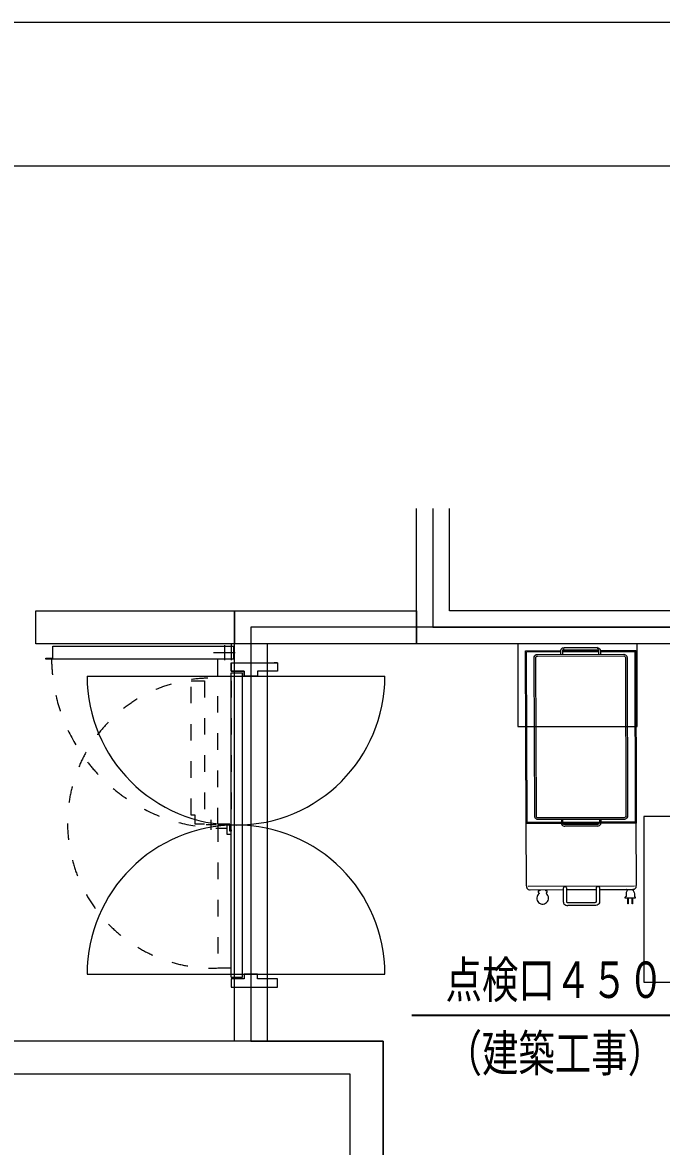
# Model space of a CAD drawing. Header units: millimetres. Extents: x 0 to 21000, y -2252 to 14850.
# Drawn here: x 3064 to 4994, y 11455 to 14850 of the extents above; entities that cross this region are included whole.
import ezdxf

# ---------------------------------------------------------------- set-up
doc = ezdxf.new("R2010")
doc.units = ezdxf.units.MM
doc.header["$LTSCALE"] = 250
doc.linetypes.add('HID4', pattern=[0.9, 0.4, -0.5])
doc.layers.get('DEFPOINTS').update_dxf_attribs({"lineweight": 0})
doc.layers.add('91引出線､表', color=7, linetype='Continuous')
doc.layers.add('92設備記述', color=3, linetype='Continuous')
doc.layers.add('heimen', color=8, linetype='Continuous', lineweight=0)
doc.styles.add('SIMPLEX', font='simplex', dxfattribs={"width": 0.8, "bigfont": 'bigfont'})

msp = doc.modelspace()

# ---------------------------------------------------------------- linework, layer by layer
at = {"layer": '91引出線､表', "linetype": 'Continuous', "lineweight": 25}
msp.add_line((4239.7, 11850.9), (5297, 11850.9), dxfattribs=at)
at = {"layer": 'DEFPOINTS', "color": 7, "linetype": 'Continuous', "lineweight": 0}
for points in [[(0, 0), (21000, 0), (21000, 14850), (0, 14850)], [(495.5, 309), (20708.7, 309), (20708.7, 14416.2), (495.5, 14416.2)]]:
    msp.add_lwpolyline(points, close=True, dxfattribs=at)
at = {"layer": 'heimen', "color": 8, "lineweight": 0}
for p, q in [((3704, 11773.1), (3704, 12973.1)), ((3804, 11773.1), (3804, 12973.1)), ((4254, 12973.1), (4154, 12973.1)), ((4583.7, 12952.3), (4690.2, 12952.6)), ((4585.3, 12430.3), (4583.7, 12952.3)), ((4586.7, 12949.3), (4690.2, 12949.6)), ((4588.3, 12433.3), (4586.7, 12949.3)), ((4611.7, 12936.4), (4613.2, 12938.4)), ((4613.2, 12938.4), (4615.7, 12940.4)), ((4615.7, 12940.4), (4618.7, 12940.9)), ((4618.7, 12940.9), (4620.2, 12940.9)), ((4620.2, 12940.9), (4880.2, 12941.7)), ((4690.2, 12954.1), (4691.7, 12956.6)), ((4690.2, 12951.1), (4690.2, 12954.1)), ((4690.2, 12941.1), (4690.2, 12951.1)), ((4691.7, 12956.6), (4693.2, 12958.6)), ((4693.2, 12958.6), (4695.7, 12960.6)), ((4696.2, 12954.6), (4695.2, 12953.1)), ((4695.2, 12953.1), (4695.2, 12951.1)), ((4695.2, 12952.6), (4804.7, 12953)), ((4695.2, 12951.1), (4695.2, 12941.1)), ((4695.2, 12949.6), (4805.2, 12950)), ((4695.7, 12960.6), (4698.6, 12961.1)), ((4698.2, 12955.6), (4696.2, 12954.6)), ((4700.2, 12956.1), (4698.2, 12955.6)), ((4698.6, 12961.1), (4700.2, 12961.1)), ((4800.1, 12961.5), (4700.2, 12961.1)), ((4800.2, 12956.5), (4700.2, 12956.1)), ((4800.1, 12961.5), (4802.6, 12961)), ((4801.6, 12956.5), (4800.2, 12956.5)), ((4803.2, 12955.5), (4801.6, 12956.5)), ((4802.6, 12961), (4805.1, 12960)), ((4804.7, 12953.5), (4803.2, 12955.5)), ((4805.2, 12951.5), (4804.7, 12953.5)), ((4805.1, 12960), (4807.6, 12958)), ((4805.2, 12941.5), (4805.2, 12951.5)), ((4807.6, 12958), (4809.1, 12956)), ((4809.1, 12956), (4809.7, 12953)), ((4809.7, 12953), (4916.6, 12953.3)), ((4809.7, 12953), (4810.2, 12951.5)), ((4810.2, 12951.5), (4810.2, 12941.5)), ((4810.2, 12950), (4913.7, 12950.3)), ((4880.2, 12941.7), (4882.7, 12941.2)), ((4882.7, 12941.2), (4885.2, 12940.2)), ((4885.2, 12940.2), (4887.7, 12938.2)), ((4887.7, 12938.2), (4889.2, 12936.2)), ((4913.7, 12950.3), (4915.3, 12434.3)), ((4916.6, 12953.3), (4918.3, 12431.3)), ((3694, 12915.6), (3694, 12890.6)), ((3694, 12915.6), (3704, 12915.6)), ((3834.5, 12915.6), (3824.5, 12915.6)), ((3834.5, 12915.6), (3834.5, 12890.6)), ((4610.2, 12933.9), (4611.7, 12936.4)), ((4610.2, 12930.9), (4610.2, 12933.9)), ((4611.8, 12451.9), (4610.2, 12930.9)), ((4615.2, 12932.9), (4616.7, 12934.9)), ((4615.2, 12930.9), (4615.2, 12932.9)), ((4616.8, 12451.9), (4615.2, 12930.9)), ((4616.7, 12934.9), (4618.2, 12935.9)), ((4618.2, 12935.9), (4620.2, 12935.9)), ((4620.2, 12935.9), (4880.2, 12936.7)), ((4880.2, 12936.7), (4882.2, 12936.2)), ((4882.2, 12936.2), (4883.7, 12935.2)), ((4883.7, 12935.2), (4884.7, 12933.7)), ((4884.7, 12933.7), (4885.2, 12931.7)), ((4885.2, 12931.7), (4886.7, 12452.7)), ((4889.2, 12936.2), (4889.7, 12933.3)), ((4889.7, 12933.3), (4890.2, 12931.7)), ((4890.2, 12931.7), (4891.7, 12452.7)), ((3259, 12875.6), (4159, 12875.6)), ((3694, 12890.6), (3734, 12890.6)), ((3694, 12885.6), (3729, 12885.6)), ((3694, 11965.6), (3694, 12885.6)), ((3729, 11965.6), (3729, 12885.6)), ((3734, 12890.6), (3734, 12875.6)), ((3734, 12875.6), (3774, 12875.6)), ((3774, 12890.6), (3774, 12875.6)), ((3834.5, 12890.6), (3774, 12890.6)), ((4691.8, 12430.6), (4585.3, 12430.3)), ((4586.4, 12241.8), (4585.8, 12430.3)), ((4691.8, 12433.6), (4588.3, 12433.3)), ((4611.8, 12450.3), (4611.8, 12451.9)), ((4612.3, 12447.8), (4611.8, 12450.3)), ((4613.8, 12445.4), (4612.3, 12447.8)), ((4616.3, 12443.4), (4613.8, 12445.4)), ((4618.8, 12442.4), (4616.3, 12443.4)), ((4616.8, 12450.4), (4616.8, 12451.9)), ((4617.8, 12448.4), (4616.8, 12450.4)), ((4619.8, 12447.4), (4617.8, 12448.4)), ((4621.8, 12441.9), (4618.8, 12442.4)), ((4621.8, 12446.9), (4619.8, 12447.4)), ((4881.8, 12447.7), (4621.8, 12446.9)), ((4881.8, 12442.7), (4621.8, 12441.9)), ((4691.8, 12442.1), (4691.8, 12432.1)), ((4691.8, 12432.1), (4691.8, 12429.6)), ((4691.8, 12429.6), (4693.3, 12426.6)), ((4696.8, 12432.1), (4696.8, 12442.1)), ((4806.8, 12434), (4696.8, 12433.6)), ((4696.8, 12430.6), (4696.8, 12432.1)), ((4806.3, 12431), (4696.8, 12430.6)), ((4697.8, 12428.6), (4696.8, 12430.6)), ((4699.8, 12427.6), (4697.8, 12428.6)), ((4701.8, 12427.1), (4699.8, 12427.6)), ((4803.3, 12428), (4801.8, 12427.5)), ((4804.8, 12429), (4803.3, 12428)), ((4806.3, 12430.5), (4804.8, 12429)), ((4806.8, 12432.5), (4806.3, 12430.5)), ((4806.8, 12442.5), (4806.8, 12432.5)), ((4809.3, 12426), (4810.8, 12428.5)), ((4810.8, 12428.5), (4811.3, 12431)), ((4811.3, 12431), (4811.8, 12432.5)), ((4918.3, 12431.3), (4811.3, 12431)), ((4811.8, 12432.5), (4811.8, 12442.5)), ((4915.3, 12434.3), (4811.8, 12434)), ((4883.3, 12448.2), (4881.8, 12447.7)), ((4882.8, 12442.7), (4881.8, 12442.7)), ((4885.8, 12443.7), (4882.8, 12442.7)), ((4884.7, 12449.2), (4883.3, 12448.2)), ((4886.3, 12450.7), (4884.7, 12449.2)), ((4888.3, 12445.2), (4885.8, 12443.7)), ((4886.7, 12452.7), (4886.3, 12450.7)), ((4889.8, 12447.2), (4888.3, 12445.2)), ((4891.3, 12450.2), (4889.8, 12447.2)), ((4891.7, 12452.7), (4891.3, 12450.2)), ((4918.4, 12242.8), (4917.8, 12431.3)), ((4693.3, 12426.6), (4694.9, 12424.6)), ((4694.9, 12424.6), (4697.4, 12423.1)), ((4697.4, 12423.1), (4700.4, 12422.1)), ((4700.4, 12422.1), (4701.9, 12422.1)), ((4801.8, 12427.5), (4701.8, 12427.1)), ((4801.8, 12422.5), (4701.9, 12422.1)), ((4801.8, 12422.5), (4804.3, 12423)), ((4804.3, 12423), (4806.8, 12424)), ((4806.8, 12424), (4809.3, 12426)), ((4587.4, 12241.8), (4586.4, 12241.8)), ((4587.5, 12237.3), (4587.4, 12241.8)), ((4587.5, 12237.3), (4588, 12234.8)), ((4588, 12234.8), (4589.5, 12232.8)), ((4589.5, 12232.8), (4592, 12231.3)), ((4591.9, 12241.3), (4912.9, 12242.3)), ((4592, 12231.3), (4595.5, 12230.3)), ((4595.5, 12230.3), (4597.5, 12230.3)), ((4597, 12230.3), (4698, 12230.6)), ((4622, 12226.9), (4622, 12221.9)), ((4627, 12226.9), (4622, 12226.9)), ((4627, 12230.4), (4627, 12226.9)), ((4643.5, 12230.5), (4643.5, 12227)), ((4648.5, 12227), (4643.5, 12227)), ((4648.5, 12222), (4648.5, 12227)), ((4698.4, 12238.1), (4698, 12236.1)), ((4698.1, 12193.1), (4698, 12236.1)), ((4700.9, 12239.1), (4698.4, 12238.1)), ((4703.9, 12239.1), (4700.9, 12239.1)), ((4705.9, 12237.7), (4703.9, 12239.1)), ((4707, 12236.2), (4705.9, 12237.7)), ((4707, 12236.2), (4707.1, 12193.2)), ((4707, 12230.7), (4798, 12231)), ((4797.9, 12236.4), (4798.4, 12237.9)), ((4798.1, 12193.4), (4797.9, 12236.4)), ((4798.4, 12237.9), (4800.4, 12239.5)), ((4800.4, 12239.5), (4803.4, 12239.5)), ((4803.4, 12239.5), (4805.9, 12238.5)), ((4805.9, 12238.5), (4806.9, 12236.5)), ((4806.9, 12236.5), (4807.1, 12193.5)), ((4807, 12231), (4907.9, 12231.3)), ((4888.4, 12230.7), (4887.4, 12231.2)), ((4890.5, 12228.2), (4888, 12221.7)), ((4888.9, 12230.7), (4888.4, 12230.7)), ((4888.9, 12230.7), (4889.9, 12230.7)), ((4889.9, 12230.7), (4890.4, 12229.7)), ((4890.4, 12229.7), (4890.5, 12228.2)), ((4909.4, 12231.3), (4907.4, 12231.3)), ((4908.9, 12229.3), (4909.4, 12230.3)), ((4908.9, 12228.3), (4908.9, 12229.3)), ((4908.9, 12228.3), (4911.5, 12221.8)), ((4912.4, 12232.3), (4909.4, 12231.3)), ((4909.4, 12230.3), (4910.4, 12230.8)), ((4911.4, 12230.8), (4910.4, 12230.8)), ((4911.9, 12231.3), (4911.4, 12230.8)), ((4912.4, 12231.8), (4911.9, 12231.3)), ((4914.9, 12233.8), (4912.4, 12232.3)), ((4916.4, 12235.8), (4914.9, 12233.8)), ((4917.4, 12238.3), (4916.4, 12235.8)), ((4917.4, 12242.8), (4918.4, 12242.8)), ((4917.4, 12238.3), (4917.4, 12242.8)), ((4618.5, 12209.4), (4618.1, 12205.4)), ((4618.1, 12205.4), (4618.1, 12201.9)), ((4618.1, 12201.9), (4619.1, 12197.9)), ((4620, 12212.9), (4618.5, 12209.4)), ((4619.1, 12197.9), (4620.6, 12194.9)), ((4622, 12215.9), (4620, 12212.9)), ((4620.6, 12194.9), (4623.1, 12191.9)), ((4622, 12221.9), (4624, 12221.9)), ((4624.5, 12218.4), (4622, 12215.9)), ((4623.1, 12191.9), (4626.1, 12189.4)), ((4624, 12221.9), (4624.5, 12218.4)), ((4644.1, 12189.5), (4647.1, 12191.5)), ((4647, 12222), (4646, 12218.5)), ((4649, 12215.5), (4646, 12218.5)), ((4647, 12222), (4648.5, 12222)), ((4647.1, 12191.5), (4649.6, 12194.5)), ((4651, 12212.5), (4649, 12215.5)), ((4649.6, 12194.5), (4651.6, 12198)), ((4652.5, 12209), (4651, 12212.5)), ((4651.6, 12198), (4652.6, 12201.5)), ((4653, 12205), (4652.5, 12209)), ((4652.6, 12201.5), (4653, 12205)), ((4698.1, 12193.1), (4698.6, 12190.1)), ((4698.6, 12190.1), (4699.6, 12187.6)), ((4707.1, 12193.2), (4707.6, 12192.2)), ((4707.6, 12192.2), (4709.6, 12191.2)), ((4709.6, 12191.2), (4711.6, 12191.2)), ((4711.6, 12191.2), (4793.6, 12191.4)), ((4795.1, 12191.4), (4793.6, 12191.4)), ((4797.1, 12192.5), (4795.1, 12191.4)), ((4798.1, 12193.4), (4797.1, 12192.5)), ((4806.6, 12190.5), (4805.1, 12188)), ((4807.1, 12193.5), (4806.6, 12190.5)), ((4885.5, 12208.7), (4885, 12208.2)), ((4885, 12208.2), (4885, 12207.7)), ((4885, 12204.7), (4885, 12207.7)), ((4892.5, 12204.8), (4885, 12204.7)), ((4887.5, 12209.7), (4885.5, 12208.7)), ((4888, 12221.7), (4887.5, 12217.7)), ((4887.5, 12217.7), (4887.5, 12209.7)), ((4892.6, 12187.8), (4892.5, 12204.8)), ((4905.5, 12204.8), (4894, 12204.8)), ((4894, 12204.8), (4894.1, 12187.8)), ((4905.6, 12187.8), (4905.5, 12204.8)), ((4914.5, 12204.8), (4907, 12204.8)), ((4907, 12204.8), (4907.1, 12187.8)), ((4911.5, 12221.8), (4912.5, 12217.8)), ((4912.5, 12217.8), (4912.5, 12209.8)), ((4912.5, 12209.8), (4914, 12208.8)), ((4914, 12208.8), (4914.5, 12208.3)), ((4914.5, 12208.3), (4914.5, 12207.8)), ((4914.5, 12207.8), (4914.5, 12204.8)), ((4626.1, 12189.4), (4629.6, 12187.9)), ((4629.6, 12187.9), (4633.1, 12186.9)), ((4633.1, 12186.9), (4637.1, 12186.9)), ((4637.1, 12186.9), (4640.6, 12187.9)), ((4640.6, 12187.9), (4644.1, 12189.5)), ((4699.6, 12187.6), (4702.1, 12185.1)), ((4702.1, 12185.1), (4705.1, 12183.7)), ((4705.1, 12183.7), (4708.6, 12182.7)), ((4708.6, 12182.7), (4711.6, 12182.2)), ((4793.6, 12182.4), (4711.6, 12182.2)), ((4796.1, 12182.9), (4793.6, 12182.4)), ((4799.6, 12184), (4796.1, 12182.9)), ((4802.6, 12185.5), (4799.6, 12184)), ((4805.1, 12188), (4802.6, 12185.5)), ((4894.1, 12187.8), (4892.6, 12187.8)), ((4907.1, 12187.8), (4905.6, 12187.8)), ((3259, 11975.6), (4159, 11975.6)), ((3694, 11965.6), (3729, 11965.6))]:
    msp.add_line(p, q, dxfattribs=at)
at = {"layer": 'heimen', "color": 8, "lineweight": 0, "ltscale": 0.5}
for p, q in [((3706.5, 12946.3), (3641.5, 12946.3)), ((3674, 12968.8), (3674, 12923.8)), ((3634, 12411.3), (3634, 12441.3)), ((3649.1, 12426.3), (3619.1, 12426.3))]:
    msp.add_line(p, q, dxfattribs=at)
at = {"layer": 'heimen', "color": 8, "lineweight": 0}
for points in [[(11013.9, 12973.1), (4254, 12973.1), (4254, 13382.1)], [(4303.9, 13382.1), (4303.8, 13023.1), (8003.5, 13023.1), (8003.6, 13382.1)], [(11013.9, 13073.1), (4354, 13073.1), (4354, 13382.1)]]:
    msp.add_lwpolyline(points, dxfattribs=at)
for points in [[(3704, 12973.1), (3104, 12973.1), (3104, 13073.1), (3704, 13073.1)], [(4254, 12973.1), (3704, 12973.1), (3704, 13073.1), (4254, 13073.1)], [(4154, 11773.1), (4154, 8823.1), (11063.9, 8823.1), (11063.9, 13023.1), (3754, 13023.1), (3754, 11773.1)], [(3824.5, 12915.6), (3834.5, 12915.6), (3834.5, 12890.6), (3774, 12890.6), (3774, 12875.6), (3734, 12875.6), (3734, 12890.6), (3694, 12890.6), (3694, 12915.6), (3704, 12915.6)], [(3824.5, 11935.6), (3834.5, 11935.6), (3834.5, 11960.6), (3774, 11960.6), (3774, 11975.6), (3734, 11975.6), (3734, 11960.6), (3694, 11960.6), (3694, 11935.6), (3704, 11935.6)], [(2354, 8973.1), (4154, 8973.1), (4154, 11773.1), (2354, 11773.1)], [(2454, 9073.1), (4054, 9073.1), (4054, 11673.1), (2454, 11673.1)]]:
    msp.add_lwpolyline(points, close=True, dxfattribs=at)
at = {"layer": 'heimen', "color": 8, "linetype": 'HID4', "lineweight": 0, "ltscale": 0.5}
for points in [[(3694, 12973.8), (3694, 12406.8), (3690.8, 12406.8), (3690.8, 12427.8), (3654, 12427.8), (3654, 12973.8), (3694, 12973.8)], [(3614, 12861.3), (3614, 12427.8), (3586, 12427.8), (3586, 12455.8), (3574, 12455.8), (3574, 12861.3), (3614, 12861.3)], [(3654, 11993.8), (3694, 11993.8), (3694, 12396.8), (3682, 12396.8), (3682, 12424.8), (3654, 12424.8), (3654, 11993.8)]]:
    msp.add_lwpolyline(points, dxfattribs=at)
at = {"layer": 'heimen', "color": 8, "linetype": 'Continuous', "lineweight": 0}
for points in [[(4560.5, 12723.1), (4920.5, 12723.1), (4920.5, 12973.1), (4560.5, 12973.1)], [(4940.8, 11951.3), (5340.8, 11951.3), (5340.8, 12451.3), (4940.8, 12451.3)]]:
    msp.add_lwpolyline(points, close=True, dxfattribs=at)
at = {"layer": 'heimen', "color": 8, "lineweight": 0, "ltscale": 0.5}
msp.add_lwpolyline([(3155.5, 12966.3), (3701.5, 12966.3), (3701.5, 12926.3), (3134.5, 12926.3), (3134.5, 12929.5), (3155.5, 12929.5), (3155.5, 12966.3)], dxfattribs=at)
at = {"layer": 'heimen', "color": 8, "linetype": 'HID4', "lineweight": 0, "ltscale": 0.5}
for centre, radius, start, end in [((3669, 12933.3), 517.3, 180.4105, 271.3993), ((3638.1, 12431.6), 438.1, 91.8357, 272.0888)]:
    msp.add_arc(centre, radius, start, end, dxfattribs=at)
at = {"layer": 'heimen', "color": 8, "lineweight": 0}
for centre, start, end in [((3709, 12875.6), 180, 0), ((3709, 11975.6), 0, 180)]:
    msp.add_arc(centre, 450, start, end, dxfattribs=at)

# ---------------------------------------------------------------- texts
at = {"layer": '92設備記述', "linetype": 'Continuous', "lineweight": 13, "style": 'SIMPLEX', "width": 0.8}
for s, p in [('点検口４５０', (4342, 11891.3)), ('（建築工事）', (4342, 11669.3))]:
    msp.add_text(s, height=125, dxfattribs=at).set_placement(p)

doc.saveas('drawing.dxf')
